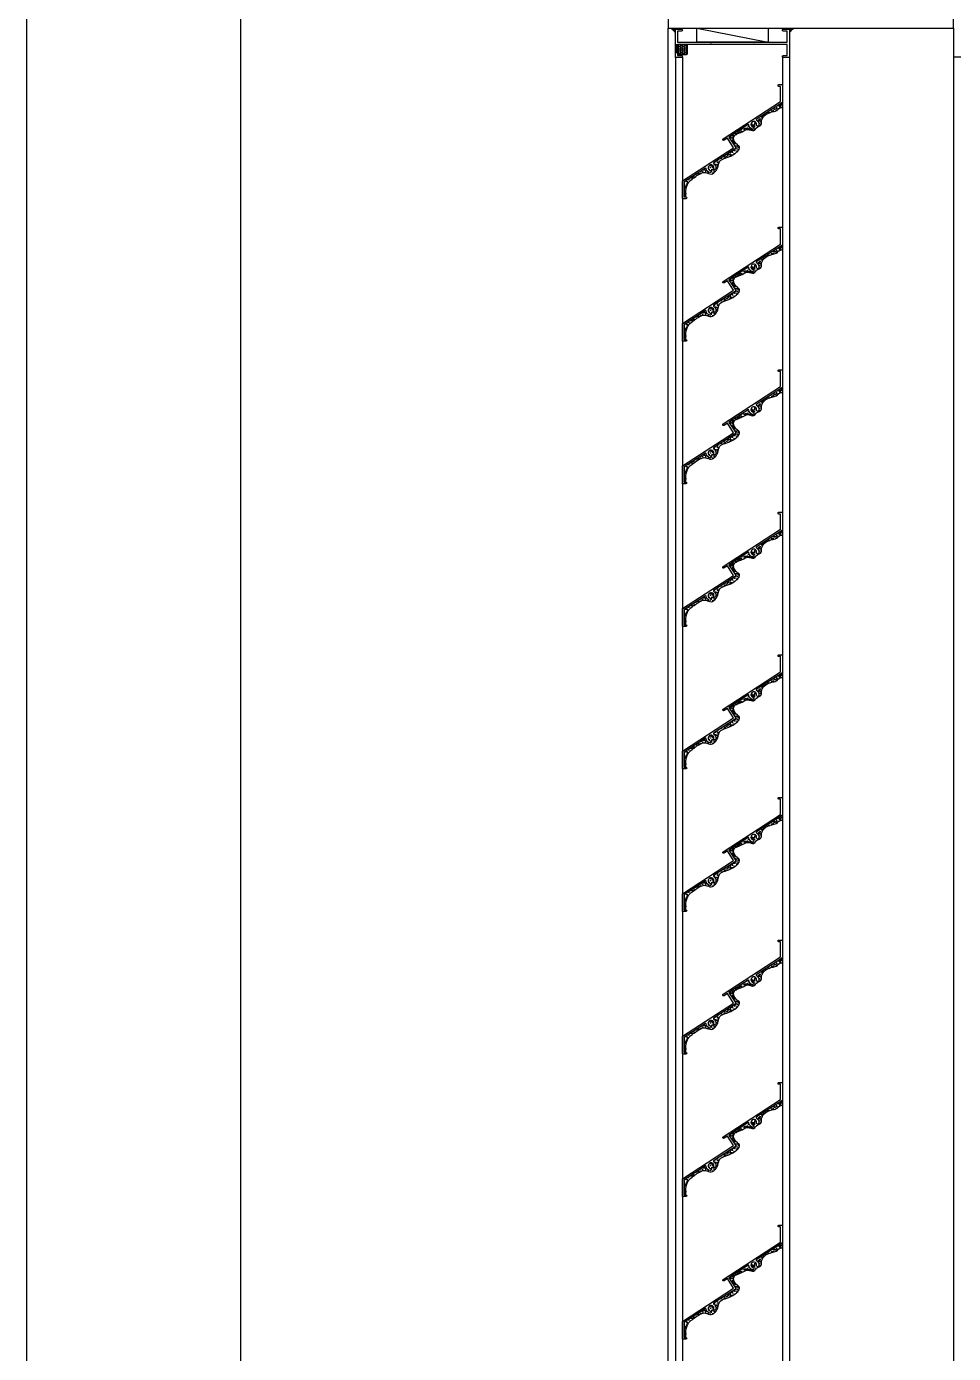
# Model space of a CAD drawing. Header units: millimetres. Extents: x 19868 to 801382, y -4805 to 85279.
# Drawn here: x 748038 to 748688, y 50469 to 51400 of the extents above; entities that cross this region are included whole.
import ezdxf

# ---------------------------------------------------------------- set-up
doc = ezdxf.new("R2010")
doc.units = ezdxf.units.MM
doc.header["$LTSCALE"] = 250
for name, color, linetype in [('A-ELE-8', 8, 'Continuous'), ('A-ETC-8', 8, 'Continuous'), ('INSUL', 8, 'Continuous'), ('ISL', 251, 'Continuous')]:
    doc.layers.add(name, color=color, linetype=linetype)

# ---------------------------------------------------------------- blocks, each defined once
blk = doc.blocks.new('그릴_3.8')
at = {"layer": 'INSUL'}
h = blk.add_hatch(dxfattribs=at)
h.set_pattern_fill('DOTS', color=256, scale=0.2, angle=90)
h.set_pattern_definition([(270, (81689.33182, 13312.34467), (0.3175, -0.15875), [0, -0.3175])])
h.paths.add_polyline_path([(-85, 3719.2), (-85, 3720), (-88, 3720, -0.068271), (-85, 3717)])
h = blk.add_hatch(dxfattribs=at)
h.set_pattern_fill('DOTS', color=256, scale=0.2, angle=90)
h.set_pattern_definition([(270, (81709.33182, 13312.34467), (0.3175, -0.15875), [0, -0.3175])])
h.paths.add_polyline_path([(-5, 3719.2), (-5, 3720), (-2, 3720, 0.068271), (-5, 3717)])
h = blk.add_hatch(dxfattribs=at)
h.set_pattern_fill('HONEY', color=256, scale=7, angle=180)
h.set_pattern_definition([(180, (29840.4707, 30754.9678), (-1.3125, -0.757772228), [0.875, -1.75]), (300, (29840.4707, 30754.9678), (1.3125, -0.757772228), [0.875, -1.75]), (240, (29840.4707, 30754.9678), (-9e-16, -1.515544457), [-1.75, 0.875])])
edge = h.paths.add_edge_path()
edge.add_line((-12.8, 3708.75), (-7.2, 3708.75))
edge.add_arc((-7.2, 3708.05), 0.7, 360, 450, ccw=False)
edge.add_line((-6.5, 3708.05), (-6.5, 3702.45))
edge.add_arc((-7.2, 3702.45), 0.7, 270, 360, ccw=False)
edge.add_line((-7.2, 3701.75), (-12.8, 3701.75))
edge.add_arc((-12.8, 3702.45), 0.7, 180, 270, ccw=False)
edge.add_line((-13.5, 3702.45), (-13.5, 3708.05))
edge.add_arc((-12.8, 3708.05), 0.7, 450, 540, ccw=False)
h = blk.add_hatch(dxfattribs=at)
h.set_pattern_fill('DASH', color=256, scale=3, angle=270)
h.set_pattern_definition([(270, (38932.747, 1795.1239), (0.375, -0.375), [0.375, -0.375])])
h.paths.add_polyline_path([(-5, 3708.75), (-6.5, 3708.75), (-6.5, 3702.75), (-5, 3702.75)])
h = blk.add_hatch(dxfattribs=at)
h.set_pattern_fill('AR-SAND', color=256, scale=0.05)
h.set_pattern_definition([(37.5, (-44927.3643, 117534.0197), (-0.080001565, 2.447066187), [0, -1.9304, 0, -2.159, 0, -2.06375]), (7.5, (-44927.3643, 117534.0197), (2.24761642, 3.5841255), [0, -1.0414, 0, -1.7399, 0, -0.66675]), (327.5, (-44928.9264, 117534.0197), (3.95496185, 0.007185923), [0, -0.635, 0, -2.286, 0, -2.9845]), (317.5, (-44928.9264, 117534.0197), (3.81778226, 1.11464662), [0, -0.3175, 0, -1.4986, 0, -1.7145])])
edge = h.paths.add_edge_path()
edge.add_arc((-61.92, 3655.9), 0.3, 300.42503, 417, ccw=False)
edge.add_arc((-60, 3652.63), 3.5, 480.42503, 551.17338)
edge.add_arc((-62.7, 3652.09), 0.75, 191.17338, 371.17338)
edge.add_arc((-60, 3652.63), 2, -77.17338, 191.17338, ccw=False)
edge.add_arc((-59.39, 3649.95), 0.75, 462.82662, 642.82662)
edge.add_arc((-60, 3652.63), 3.5, 282.82662, 353.57497)
edge.add_arc((-56.22, 3652.2), 0.3, 417, 533.57497, ccw=False)
edge.add_line((-56.06, 3652.45), (-42.49, 3643.64))
edge.add_line((-42.49, 3643.64), (-47.51, 3635.93))
edge.add_line((-47.51, 3635.93), (-31.76, 3625.7))
edge.add_arc((-31.92, 3625.45), 0.3, 300.42503, 417, ccw=False)
edge.add_arc((-30, 3622.17), 3.5, 480.42503, 551.17338)
edge.add_arc((-32.7, 3621.64), 0.75, 191.17338, 371.17338)
edge.add_arc((-30, 3622.17), 2, -77.17338, 191.17338, ccw=False)
edge.add_arc((-29.39, 3619.49), 0.75, 462.82662, 642.82662)
edge.add_arc((-30, 3622.17), 3.5, 282.82662, 353.57497)
edge.add_arc((-26.22, 3621.75), 0.3, 417, 533.57497, ccw=False)
edge.add_line((-26.06, 3622), (-11.2, 3612.35))
edge.add_line((-11.2, 3612.35), (-11.2, 3601.7))
edge.add_line((-11.2, 3601.7), (-12.4, 3601.7))
edge.add_spline(control_points=[(-12.4, 3601.7), (-12.28, 3604.67), (-12.02, 3611.09), (-19.01, 3615.83), (-25.03, 3620.2), (-30.14, 3616.81), (-33.32, 3619.7), (-35.07, 3622.59), (-35.42, 3628.6), (-43.43, 3628.5), (-52.13, 3636.34), (-46.87, 3638.92), (-43.81, 3645.38), (-51.52, 3646.59), (-55.61, 3650.04), (-59.97, 3647.2), (-61.86, 3651), (-65.72, 3651.6), (-65.16, 3655.57), (-67.33, 3659.47), (-71.68, 3661.33), (-76.18, 3661.95), (-78.01, 3664.66), (-79.73, 3664.56), (-80, 3664.54)], knot_values=[0, 0, 0, 0, 8.903403, 16.972588, 24.386558, 28.464058, 32.376054, 35.250962, 38.890173, 48.28531, 57.322987, 58.527761, 64.920636, 71.793865, 76.258779, 80.217284, 83.010925, 86.979037, 89.314988, 93.488168, 99.635723, 102.710115, 106.902697, 107.715399, 107.715399, 107.715399, 107.715399], degree=3, periodic=0)
edge.add_line((-80, 3664.54), (-80, 3668))
edge.add_line((-80, 3668), (-61.76, 3656.16))
h = blk.add_hatch(dxfattribs=at)
h.set_pattern_fill('AR-SAND', color=256, scale=0.05)
h.set_pattern_definition([(37.5, (-44927.3643, 117434.0197), (-0.080001565, 2.447066187), [0, -1.9304, 0, -2.159, 0, -2.06375]), (7.5, (-44927.3643, 117434.0197), (2.24761642, 3.5841255), [0, -1.0414, 0, -1.7399, 0, -0.66675]), (327.5, (-44928.9264, 117434.0197), (3.95496185, 0.007185923), [0, -0.635, 0, -2.286, 0, -2.9845]), (317.5, (-44928.9264, 117434.0197), (3.81778226, 1.11464662), [0, -0.3175, 0, -1.4986, 0, -1.7145])])
edge = h.paths.add_edge_path()
edge.add_arc((-61.92, 3555.9), 0.3, 300.42503, 417, ccw=False)
edge.add_arc((-60, 3552.63), 3.5, 480.42503, 551.17338)
edge.add_arc((-62.7, 3552.09), 0.75, 191.17338, 371.17338)
edge.add_arc((-60, 3552.63), 2, -77.17338, 191.17338, ccw=False)
edge.add_arc((-59.39, 3549.95), 0.75, 462.82662, 642.82662)
edge.add_arc((-60, 3552.63), 3.5, 282.82662, 353.57497)
edge.add_arc((-56.22, 3552.2), 0.3, 417, 533.57497, ccw=False)
edge.add_line((-56.06, 3552.45), (-42.49, 3543.64))
edge.add_line((-42.49, 3543.64), (-47.51, 3535.93))
edge.add_line((-47.51, 3535.93), (-31.76, 3525.7))
edge.add_arc((-31.92, 3525.45), 0.3, 300.42503, 417, ccw=False)
edge.add_arc((-30, 3522.17), 3.5, 480.42503, 551.17338)
edge.add_arc((-32.7, 3521.64), 0.75, 191.17338, 371.17338)
edge.add_arc((-30, 3522.17), 2, -77.17338, 191.17338, ccw=False)
edge.add_arc((-29.39, 3519.49), 0.75, 462.82662, 642.82662)
edge.add_arc((-30, 3522.17), 3.5, 282.82662, 353.57497)
edge.add_arc((-26.22, 3521.75), 0.3, 417, 533.57497, ccw=False)
edge.add_line((-26.06, 3522), (-11.2, 3512.35))
edge.add_line((-11.2, 3512.35), (-11.2, 3501.7))
edge.add_line((-11.2, 3501.7), (-12.4, 3501.7))
edge.add_spline(control_points=[(-12.4, 3501.7), (-12.28, 3504.67), (-12.02, 3511.09), (-19.01, 3515.83), (-25.03, 3520.2), (-30.14, 3516.81), (-33.32, 3519.7), (-35.07, 3522.59), (-35.42, 3528.6), (-43.43, 3528.5), (-52.13, 3536.34), (-46.87, 3538.92), (-43.81, 3545.38), (-51.52, 3546.59), (-55.61, 3550.04), (-59.97, 3547.2), (-61.86, 3551), (-65.72, 3551.6), (-65.16, 3555.57), (-67.33, 3559.47), (-71.68, 3561.33), (-76.18, 3561.95), (-78.01, 3564.66), (-79.73, 3564.56), (-80, 3564.54)], knot_values=[0, 0, 0, 0, 8.903403, 16.972588, 24.386558, 28.464058, 32.376054, 35.250962, 38.890173, 48.28531, 57.322987, 58.527761, 64.920636, 71.793865, 76.258779, 80.217284, 83.010925, 86.979037, 89.314988, 93.488168, 99.635723, 102.710115, 106.902697, 107.715399, 107.715399, 107.715399, 107.715399], degree=3, periodic=0)
edge.add_line((-80, 3564.54), (-80, 3568))
edge.add_line((-80, 3568), (-61.76, 3556.16))
h = blk.add_hatch(dxfattribs=at)
h.set_pattern_fill('AR-SAND', color=256, scale=0.05)
h.set_pattern_definition([(37.5, (-44927.3643, 117334.0197), (-0.080001565, 2.447066187), [0, -1.9304, 0, -2.159, 0, -2.06375]), (7.5, (-44927.3643, 117334.0197), (2.24761642, 3.5841255), [0, -1.0414, 0, -1.7399, 0, -0.66675]), (327.5, (-44928.9264, 117334.0197), (3.95496185, 0.007185923), [0, -0.635, 0, -2.286, 0, -2.9845]), (317.5, (-44928.9264, 117334.0197), (3.81778226, 1.11464662), [0, -0.3175, 0, -1.4986, 0, -1.7145])])
edge = h.paths.add_edge_path()
edge.add_arc((-61.92, 3455.9), 0.3, 300.42503, 417, ccw=False)
edge.add_arc((-60, 3452.63), 3.5, 480.42503, 551.17338)
edge.add_arc((-62.7, 3452.09), 0.75, 191.17338, 371.17338)
edge.add_arc((-60, 3452.63), 2, -77.17338, 191.17338, ccw=False)
edge.add_arc((-59.39, 3449.95), 0.75, 462.82662, 642.82662)
edge.add_arc((-60, 3452.63), 3.5, 282.82662, 353.57497)
edge.add_arc((-56.22, 3452.2), 0.3, 417, 533.57497, ccw=False)
edge.add_line((-56.06, 3452.45), (-42.49, 3443.64))
edge.add_line((-42.49, 3443.64), (-47.51, 3435.93))
edge.add_line((-47.51, 3435.93), (-31.76, 3425.7))
edge.add_arc((-31.92, 3425.45), 0.3, 300.42503, 417, ccw=False)
edge.add_arc((-30, 3422.17), 3.5, 480.42503, 551.17338)
edge.add_arc((-32.7, 3421.64), 0.75, 191.17338, 371.17338)
edge.add_arc((-30, 3422.17), 2, -77.17338, 191.17338, ccw=False)
edge.add_arc((-29.39, 3419.49), 0.75, 462.82662, 642.82662)
edge.add_arc((-30, 3422.17), 3.5, 282.82662, 353.57497)
edge.add_arc((-26.22, 3421.75), 0.3, 417, 533.57497, ccw=False)
edge.add_line((-26.06, 3422), (-11.2, 3412.35))
edge.add_line((-11.2, 3412.35), (-11.2, 3401.7))
edge.add_line((-11.2, 3401.7), (-12.4, 3401.7))
edge.add_spline(control_points=[(-12.4, 3401.7), (-12.28, 3404.67), (-12.02, 3411.09), (-19.01, 3415.83), (-25.03, 3420.2), (-30.14, 3416.81), (-33.32, 3419.7), (-35.07, 3422.59), (-35.42, 3428.6), (-43.43, 3428.5), (-52.13, 3436.34), (-46.87, 3438.92), (-43.81, 3445.38), (-51.52, 3446.59), (-55.61, 3450.04), (-59.97, 3447.2), (-61.86, 3451), (-65.72, 3451.6), (-65.16, 3455.57), (-67.33, 3459.47), (-71.68, 3461.33), (-76.18, 3461.95), (-78.01, 3464.66), (-79.73, 3464.56), (-80, 3464.54)], knot_values=[0, 0, 0, 0, 8.903403, 16.972588, 24.386558, 28.464058, 32.376054, 35.250962, 38.890173, 48.28531, 57.322987, 58.527761, 64.920636, 71.793865, 76.258779, 80.217284, 83.010925, 86.979037, 89.314988, 93.488168, 99.635723, 102.710115, 106.902697, 107.715399, 107.715399, 107.715399, 107.715399], degree=3, periodic=0)
edge.add_line((-80, 3464.54), (-80, 3468))
edge.add_line((-80, 3468), (-61.76, 3456.16))
h = blk.add_hatch(dxfattribs=at)
h.set_pattern_fill('AR-SAND', color=256, scale=0.05)
h.set_pattern_definition([(37.5, (-44927.3643, 117234.0197), (-0.080001565, 2.447066187), [0, -1.9304, 0, -2.159, 0, -2.06375]), (7.5, (-44927.3643, 117234.0197), (2.24761642, 3.5841255), [0, -1.0414, 0, -1.7399, 0, -0.66675]), (327.5, (-44928.9264, 117234.0197), (3.95496185, 0.007185923), [0, -0.635, 0, -2.286, 0, -2.9845]), (317.5, (-44928.9264, 117234.0197), (3.81778226, 1.11464662), [0, -0.3175, 0, -1.4986, 0, -1.7145])])
edge = h.paths.add_edge_path()
edge.add_arc((-61.92, 3355.9), 0.3, 300.42503, 417, ccw=False)
edge.add_arc((-60, 3352.63), 3.5, 480.42503, 551.17338)
edge.add_arc((-62.7, 3352.09), 0.75, 191.17338, 371.17338)
edge.add_arc((-60, 3352.63), 2, -77.17338, 191.17338, ccw=False)
edge.add_arc((-59.39, 3349.95), 0.75, 462.82662, 642.82662)
edge.add_arc((-60, 3352.63), 3.5, 282.82662, 353.57497)
edge.add_arc((-56.22, 3352.2), 0.3, 417, 533.57497, ccw=False)
edge.add_line((-56.06, 3352.45), (-42.49, 3343.64))
edge.add_line((-42.49, 3343.64), (-47.51, 3335.93))
edge.add_line((-47.51, 3335.93), (-31.76, 3325.7))
edge.add_arc((-31.92, 3325.45), 0.3, 300.42503, 417, ccw=False)
edge.add_arc((-30, 3322.17), 3.5, 480.42503, 551.17338)
edge.add_arc((-32.7, 3321.64), 0.75, 191.17338, 371.17338)
edge.add_arc((-30, 3322.17), 2, -77.17338, 191.17338, ccw=False)
edge.add_arc((-29.39, 3319.49), 0.75, 462.82662, 642.82662)
edge.add_arc((-30, 3322.17), 3.5, 282.82662, 353.57497)
edge.add_arc((-26.22, 3321.75), 0.3, 417, 533.57497, ccw=False)
edge.add_line((-26.06, 3322), (-11.2, 3312.35))
edge.add_line((-11.2, 3312.35), (-11.2, 3301.7))
edge.add_line((-11.2, 3301.7), (-12.4, 3301.7))
edge.add_spline(control_points=[(-12.4, 3301.7), (-12.28, 3304.67), (-12.02, 3311.09), (-19.01, 3315.83), (-25.03, 3320.2), (-30.14, 3316.81), (-33.32, 3319.7), (-35.07, 3322.59), (-35.42, 3328.6), (-43.43, 3328.5), (-52.13, 3336.34), (-46.87, 3338.92), (-43.81, 3345.38), (-51.52, 3346.59), (-55.61, 3350.04), (-59.97, 3347.2), (-61.86, 3351), (-65.72, 3351.6), (-65.16, 3355.57), (-67.33, 3359.47), (-71.68, 3361.33), (-76.18, 3361.95), (-78.01, 3364.66), (-79.73, 3364.56), (-80, 3364.54)], knot_values=[0, 0, 0, 0, 8.903403, 16.972588, 24.386558, 28.464058, 32.376054, 35.250962, 38.890173, 48.28531, 57.322987, 58.527761, 64.920636, 71.793865, 76.258779, 80.217284, 83.010925, 86.979037, 89.314988, 93.488168, 99.635723, 102.710115, 106.902697, 107.715399, 107.715399, 107.715399, 107.715399], degree=3, periodic=0)
edge.add_line((-80, 3364.54), (-80, 3368))
edge.add_line((-80, 3368), (-61.76, 3356.16))
h = blk.add_hatch(dxfattribs=at)
h.set_pattern_fill('AR-SAND', color=256, scale=0.05)
h.set_pattern_definition([(37.5, (-44927.3643, 117134.0197), (-0.080001565, 2.447066187), [0, -1.9304, 0, -2.159, 0, -2.06375]), (7.5, (-44927.3643, 117134.0197), (2.24761642, 3.5841255), [0, -1.0414, 0, -1.7399, 0, -0.66675]), (327.5, (-44928.9264, 117134.0197), (3.95496185, 0.007185923), [0, -0.635, 0, -2.286, 0, -2.9845]), (317.5, (-44928.9264, 117134.0197), (3.81778226, 1.11464662), [0, -0.3175, 0, -1.4986, 0, -1.7145])])
edge = h.paths.add_edge_path()
edge.add_arc((-61.92, 3255.9), 0.3, 300.42503, 417, ccw=False)
edge.add_arc((-60, 3252.63), 3.5, 480.42503, 551.17338)
edge.add_arc((-62.7, 3252.09), 0.75, 191.17338, 371.17338)
edge.add_arc((-60, 3252.63), 2, -77.17338, 191.17338, ccw=False)
edge.add_arc((-59.39, 3249.95), 0.75, 462.82662, 642.82662)
edge.add_arc((-60, 3252.63), 3.5, 282.82662, 353.57497)
edge.add_arc((-56.22, 3252.2), 0.3, 417, 533.57497, ccw=False)
edge.add_line((-56.06, 3252.45), (-42.49, 3243.64))
edge.add_line((-42.49, 3243.64), (-47.51, 3235.93))
edge.add_line((-47.51, 3235.93), (-31.76, 3225.7))
edge.add_arc((-31.92, 3225.45), 0.3, 300.42503, 417, ccw=False)
edge.add_arc((-30, 3222.17), 3.5, 480.42503, 551.17338)
edge.add_arc((-32.7, 3221.64), 0.75, 191.17338, 371.17338)
edge.add_arc((-30, 3222.17), 2, -77.17338, 191.17338, ccw=False)
edge.add_arc((-29.39, 3219.49), 0.75, 462.82662, 642.82662)
edge.add_arc((-30, 3222.17), 3.5, 282.82662, 353.57497)
edge.add_arc((-26.22, 3221.75), 0.3, 417, 533.57497, ccw=False)
edge.add_line((-26.06, 3222), (-11.2, 3212.35))
edge.add_line((-11.2, 3212.35), (-11.2, 3201.7))
edge.add_line((-11.2, 3201.7), (-12.4, 3201.7))
edge.add_spline(control_points=[(-12.4, 3201.7), (-12.28, 3204.67), (-12.02, 3211.09), (-19.01, 3215.83), (-25.03, 3220.2), (-30.14, 3216.81), (-33.32, 3219.7), (-35.07, 3222.59), (-35.42, 3228.6), (-43.43, 3228.5), (-52.13, 3236.34), (-46.87, 3238.92), (-43.81, 3245.38), (-51.52, 3246.59), (-55.61, 3250.04), (-59.97, 3247.2), (-61.86, 3251), (-65.72, 3251.6), (-65.16, 3255.57), (-67.33, 3259.47), (-71.68, 3261.33), (-76.18, 3261.95), (-78.01, 3264.66), (-79.73, 3264.56), (-80, 3264.54)], knot_values=[0, 0, 0, 0, 8.903403, 16.972588, 24.386558, 28.464058, 32.376054, 35.250962, 38.890173, 48.28531, 57.322987, 58.527761, 64.920636, 71.793865, 76.258779, 80.217284, 83.010925, 86.979037, 89.314988, 93.488168, 99.635723, 102.710115, 106.902697, 107.715399, 107.715399, 107.715399, 107.715399], degree=3, periodic=0)
edge.add_line((-80, 3264.54), (-80, 3268))
edge.add_line((-80, 3268), (-61.76, 3256.16))
h = blk.add_hatch(dxfattribs=at)
h.set_pattern_fill('AR-SAND', color=256, scale=0.05)
h.set_pattern_definition([(37.5, (-44927.3643, 117034.0197), (-0.080001565, 2.447066187), [0, -1.9304, 0, -2.159, 0, -2.06375]), (7.5, (-44927.3643, 117034.0197), (2.24761642, 3.5841255), [0, -1.0414, 0, -1.7399, 0, -0.66675]), (327.5, (-44928.9264, 117034.0197), (3.95496185, 0.007185923), [0, -0.635, 0, -2.286, 0, -2.9845]), (317.5, (-44928.9264, 117034.0197), (3.81778226, 1.11464662), [0, -0.3175, 0, -1.4986, 0, -1.7145])])
edge = h.paths.add_edge_path()
edge.add_arc((-61.92, 3155.9), 0.3, 300.42503, 417, ccw=False)
edge.add_arc((-60, 3152.63), 3.5, 480.42503, 551.17338)
edge.add_arc((-62.7, 3152.09), 0.75, 191.17338, 371.17338)
edge.add_arc((-60, 3152.63), 2, -77.17338, 191.17338, ccw=False)
edge.add_arc((-59.39, 3149.95), 0.75, 462.82662, 642.82662)
edge.add_arc((-60, 3152.63), 3.5, 282.82662, 353.57497)
edge.add_arc((-56.22, 3152.2), 0.3, 417, 533.57497, ccw=False)
edge.add_line((-56.06, 3152.45), (-42.49, 3143.64))
edge.add_line((-42.49, 3143.64), (-47.51, 3135.93))
edge.add_line((-47.51, 3135.93), (-31.76, 3125.7))
edge.add_arc((-31.92, 3125.45), 0.3, 300.42503, 417, ccw=False)
edge.add_arc((-30, 3122.17), 3.5, 480.42503, 551.17338)
edge.add_arc((-32.7, 3121.64), 0.75, 191.17338, 371.17338)
edge.add_arc((-30, 3122.17), 2, -77.17338, 191.17338, ccw=False)
edge.add_arc((-29.39, 3119.49), 0.75, 462.82662, 642.82662)
edge.add_arc((-30, 3122.17), 3.5, 282.82662, 353.57497)
edge.add_arc((-26.22, 3121.75), 0.3, 417, 533.57497, ccw=False)
edge.add_line((-26.06, 3122), (-11.2, 3112.35))
edge.add_line((-11.2, 3112.35), (-11.2, 3101.7))
edge.add_line((-11.2, 3101.7), (-12.4, 3101.7))
edge.add_spline(control_points=[(-12.4, 3101.7), (-12.28, 3104.67), (-12.02, 3111.09), (-19.01, 3115.83), (-25.03, 3120.2), (-30.14, 3116.81), (-33.32, 3119.7), (-35.07, 3122.59), (-35.42, 3128.6), (-43.43, 3128.5), (-52.13, 3136.34), (-46.87, 3138.92), (-43.81, 3145.38), (-51.52, 3146.59), (-55.61, 3150.04), (-59.97, 3147.2), (-61.86, 3151), (-65.72, 3151.6), (-65.16, 3155.57), (-67.33, 3159.47), (-71.68, 3161.33), (-76.18, 3161.95), (-78.01, 3164.66), (-79.73, 3164.56), (-80, 3164.54)], knot_values=[0, 0, 0, 0, 8.903403, 16.972588, 24.386558, 28.464058, 32.376054, 35.250962, 38.890173, 48.28531, 57.322987, 58.527761, 64.920636, 71.793865, 76.258779, 80.217284, 83.010925, 86.979037, 89.314988, 93.488168, 99.635723, 102.710115, 106.902697, 107.715399, 107.715399, 107.715399, 107.715399], degree=3, periodic=0)
edge.add_line((-80, 3164.54), (-80, 3168))
edge.add_line((-80, 3168), (-61.76, 3156.16))
h = blk.add_hatch(dxfattribs=at)
h.set_pattern_fill('AR-SAND', color=256, scale=0.05)
h.set_pattern_definition([(37.5, (-44927.3643, 116934.0197), (-0.080001565, 2.447066187), [0, -1.9304, 0, -2.159, 0, -2.06375]), (7.5, (-44927.3643, 116934.0197), (2.24761642, 3.5841255), [0, -1.0414, 0, -1.7399, 0, -0.66675]), (327.5, (-44928.9264, 116934.0197), (3.95496185, 0.007185923), [0, -0.635, 0, -2.286, 0, -2.9845]), (317.5, (-44928.9264, 116934.0197), (3.81778226, 1.11464662), [0, -0.3175, 0, -1.4986, 0, -1.7145])])
edge = h.paths.add_edge_path()
edge.add_arc((-61.92, 3055.9), 0.3, 300.42503, 417, ccw=False)
edge.add_arc((-60, 3052.63), 3.5, 480.42503, 551.17338)
edge.add_arc((-62.7, 3052.09), 0.75, 191.17338, 371.17338)
edge.add_arc((-60, 3052.63), 2, -77.17338, 191.17338, ccw=False)
edge.add_arc((-59.39, 3049.95), 0.75, 462.82662, 642.82662)
edge.add_arc((-60, 3052.63), 3.5, 282.82662, 353.57497)
edge.add_arc((-56.22, 3052.2), 0.3, 417, 533.57497, ccw=False)
edge.add_line((-56.06, 3052.45), (-42.49, 3043.64))
edge.add_line((-42.49, 3043.64), (-47.51, 3035.93))
edge.add_line((-47.51, 3035.93), (-31.76, 3025.7))
edge.add_arc((-31.92, 3025.45), 0.3, 300.42503, 417, ccw=False)
edge.add_arc((-30, 3022.17), 3.5, 480.42503, 551.17338)
edge.add_arc((-32.7, 3021.64), 0.75, 191.17338, 371.17338)
edge.add_arc((-30, 3022.17), 2, -77.17338, 191.17338, ccw=False)
edge.add_arc((-29.39, 3019.49), 0.75, 462.82662, 642.82662)
edge.add_arc((-30, 3022.17), 3.5, 282.82662, 353.57497)
edge.add_arc((-26.22, 3021.75), 0.3, 417, 533.57497, ccw=False)
edge.add_line((-26.06, 3022), (-11.2, 3012.35))
edge.add_line((-11.2, 3012.35), (-11.2, 3001.7))
edge.add_line((-11.2, 3001.7), (-12.4, 3001.7))
edge.add_spline(control_points=[(-12.4, 3001.7), (-12.28, 3004.67), (-12.02, 3011.09), (-19.01, 3015.83), (-25.03, 3020.2), (-30.14, 3016.81), (-33.32, 3019.7), (-35.07, 3022.59), (-35.42, 3028.6), (-43.43, 3028.5), (-52.13, 3036.34), (-46.87, 3038.92), (-43.81, 3045.38), (-51.52, 3046.59), (-55.61, 3050.04), (-59.97, 3047.2), (-61.86, 3051), (-65.72, 3051.6), (-65.16, 3055.57), (-67.33, 3059.47), (-71.68, 3061.33), (-76.18, 3061.95), (-78.01, 3064.66), (-79.73, 3064.56), (-80, 3064.54)], knot_values=[0, 0, 0, 0, 8.903403, 16.972588, 24.386558, 28.464058, 32.376054, 35.250962, 38.890173, 48.28531, 57.322987, 58.527761, 64.920636, 71.793865, 76.258779, 80.217284, 83.010925, 86.979037, 89.314988, 93.488168, 99.635723, 102.710115, 106.902697, 107.715399, 107.715399, 107.715399, 107.715399], degree=3, periodic=0)
edge.add_line((-80, 3064.54), (-80, 3068))
edge.add_line((-80, 3068), (-61.76, 3056.16))
h = blk.add_hatch(dxfattribs=at)
h.set_pattern_fill('AR-SAND', color=256, scale=0.05)
h.set_pattern_definition([(37.5, (-44927.3643, 116834.0197), (-0.080001565, 2.447066187), [0, -1.9304, 0, -2.159, 0, -2.06375]), (7.5, (-44927.3643, 116834.0197), (2.24761642, 3.5841255), [0, -1.0414, 0, -1.7399, 0, -0.66675]), (327.5, (-44928.9264, 116834.0197), (3.95496185, 0.007185923), [0, -0.635, 0, -2.286, 0, -2.9845]), (317.5, (-44928.9264, 116834.0197), (3.81778226, 1.11464662), [0, -0.3175, 0, -1.4986, 0, -1.7145])])
edge = h.paths.add_edge_path()
edge.add_arc((-61.92, 2955.9), 0.3, 300.42503, 417, ccw=False)
edge.add_arc((-60, 2952.63), 3.5, 480.42503, 551.17338)
edge.add_arc((-62.7, 2952.09), 0.75, 191.17338, 371.17338)
edge.add_arc((-60, 2952.63), 2, -77.17338, 191.17338, ccw=False)
edge.add_arc((-59.39, 2949.95), 0.75, 462.82662, 642.82662)
edge.add_arc((-60, 2952.63), 3.5, 282.82662, 353.57497)
edge.add_arc((-56.22, 2952.2), 0.3, 417, 533.57497, ccw=False)
edge.add_line((-56.06, 2952.45), (-42.49, 2943.64))
edge.add_line((-42.49, 2943.64), (-47.51, 2935.93))
edge.add_line((-47.51, 2935.93), (-31.76, 2925.7))
edge.add_arc((-31.92, 2925.45), 0.3, 300.42503, 417, ccw=False)
edge.add_arc((-30, 2922.17), 3.5, 480.42503, 551.17338)
edge.add_arc((-32.7, 2921.64), 0.75, 191.17338, 371.17338)
edge.add_arc((-30, 2922.17), 2, -77.17338, 191.17338, ccw=False)
edge.add_arc((-29.39, 2919.49), 0.75, 462.82662, 642.82662)
edge.add_arc((-30, 2922.17), 3.5, 282.82662, 353.57497)
edge.add_arc((-26.22, 2921.75), 0.3, 417, 533.57497, ccw=False)
edge.add_line((-26.06, 2922), (-11.2, 2912.35))
edge.add_line((-11.2, 2912.35), (-11.2, 2901.7))
edge.add_line((-11.2, 2901.7), (-12.4, 2901.7))
edge.add_spline(control_points=[(-12.4, 2901.7), (-12.28, 2904.67), (-12.02, 2911.09), (-19.01, 2915.83), (-25.03, 2920.2), (-30.14, 2916.81), (-33.32, 2919.7), (-35.07, 2922.59), (-35.42, 2928.6), (-43.43, 2928.5), (-52.13, 2936.34), (-46.87, 2938.92), (-43.81, 2945.38), (-51.52, 2946.59), (-55.61, 2950.04), (-59.97, 2947.2), (-61.86, 2951), (-65.72, 2951.6), (-65.16, 2955.57), (-67.33, 2959.47), (-71.68, 2961.33), (-76.18, 2961.95), (-78.01, 2964.66), (-79.73, 2964.56), (-80, 2964.54)], knot_values=[0, 0, 0, 0, 8.903403, 16.972588, 24.386558, 28.464058, 32.376054, 35.250962, 38.890173, 48.28531, 57.322987, 58.527761, 64.920636, 71.793865, 76.258779, 80.217284, 83.010925, 86.979037, 89.314988, 93.488168, 99.635723, 102.710115, 106.902697, 107.715399, 107.715399, 107.715399, 107.715399], degree=3, periodic=0)
edge.add_line((-80, 2964.54), (-80, 2968))
edge.add_line((-80, 2968), (-61.76, 2956.16))
h = blk.add_hatch(dxfattribs=at)
h.set_pattern_fill('AR-SAND', color=256, scale=0.05)
h.set_pattern_definition([(37.5, (-44927.3643, 116734.0197), (-0.080001565, 2.447066187), [0, -1.9304, 0, -2.159, 0, -2.06375]), (7.5, (-44927.3643, 116734.0197), (2.24761642, 3.5841255), [0, -1.0414, 0, -1.7399, 0, -0.66675]), (327.5, (-44928.9264, 116734.0197), (3.95496185, 0.007185923), [0, -0.635, 0, -2.286, 0, -2.9845]), (317.5, (-44928.9264, 116734.0197), (3.81778226, 1.11464662), [0, -0.3175, 0, -1.4986, 0, -1.7145])])
edge = h.paths.add_edge_path()
edge.add_arc((-61.92, 2855.9), 0.3, 300.42503, 417, ccw=False)
edge.add_arc((-60, 2852.63), 3.5, 480.42503, 551.17338)
edge.add_arc((-62.7, 2852.09), 0.75, 191.17338, 371.17338)
edge.add_arc((-60, 2852.63), 2, -77.17338, 191.17338, ccw=False)
edge.add_arc((-59.39, 2849.95), 0.75, 462.82662, 642.82662)
edge.add_arc((-60, 2852.63), 3.5, 282.82662, 353.57497)
edge.add_arc((-56.22, 2852.2), 0.3, 417, 533.57497, ccw=False)
edge.add_line((-56.06, 2852.45), (-42.49, 2843.64))
edge.add_line((-42.49, 2843.64), (-47.51, 2835.93))
edge.add_line((-47.51, 2835.93), (-31.76, 2825.7))
edge.add_arc((-31.92, 2825.45), 0.3, 300.42503, 417, ccw=False)
edge.add_arc((-30, 2822.17), 3.5, 480.42503, 551.17338)
edge.add_arc((-32.7, 2821.64), 0.75, 191.17338, 371.17338)
edge.add_arc((-30, 2822.17), 2, -77.17338, 191.17338, ccw=False)
edge.add_arc((-29.39, 2819.49), 0.75, 462.82662, 642.82662)
edge.add_arc((-30, 2822.17), 3.5, 282.82662, 353.57497)
edge.add_arc((-26.22, 2821.75), 0.3, 417, 533.57497, ccw=False)
edge.add_line((-26.06, 2822), (-11.2, 2812.35))
edge.add_line((-11.2, 2812.35), (-11.2, 2801.7))
edge.add_line((-11.2, 2801.7), (-12.4, 2801.7))
edge.add_spline(control_points=[(-12.4, 2801.7), (-12.28, 2804.67), (-12.02, 2811.09), (-19.01, 2815.83), (-25.03, 2820.2), (-30.14, 2816.81), (-33.32, 2819.7), (-35.07, 2822.59), (-35.42, 2828.6), (-43.43, 2828.5), (-52.13, 2836.34), (-46.87, 2838.92), (-43.81, 2845.38), (-51.52, 2846.59), (-55.61, 2850.04), (-59.97, 2847.2), (-61.86, 2851), (-65.72, 2851.6), (-65.16, 2855.57), (-67.33, 2859.47), (-71.68, 2861.33), (-76.18, 2861.95), (-78.01, 2864.66), (-79.73, 2864.56), (-80, 2864.54)], knot_values=[0, 0, 0, 0, 8.903403, 16.972588, 24.386558, 28.464058, 32.376054, 35.250962, 38.890173, 48.28531, 57.322987, 58.527761, 64.920636, 71.793865, 76.258779, 80.217284, 83.010925, 86.979037, 89.314988, 93.488168, 99.635723, 102.710115, 106.902697, 107.715399, 107.715399, 107.715399, 107.715399], degree=3, periodic=0)
edge.add_line((-80, 2864.54), (-80, 2868))
edge.add_line((-80, 2868), (-61.76, 2856.16))
for p, q in [((-200, 3720), (-200, 273.55)), ((-20, 3720), (-70, 3710.25)), ((0, 80), (0, 3720)), ((-85, 3699.8), (-85, 80)), ((-80, 3700.25), (-80, 80)), ((-10, 3699.74), (-10, 99.75)), ((-5, 3699.8), (-5, 80))]:
    blk.add_line(p, q, dxfattribs=at)
for points in [[(0, 3780), (0, 3720), (-200, 3720), (-200, 3780)], [(-20, 3720), (-70, 3720), (-70, 3710.25), (-20, 3710.25)], [(-5, 3708.75), (-6.5, 3708.75), (-6.5, 3702.75), (-5, 3702.75)]]:
    blk.add_lwpolyline(points, close=True, dxfattribs=at)
for points in [[(-59.5, 3710.25), (-60, 3709.75), (-60.5, 3710.25), (-83.5, 3710.25), (-83.5, 3718), (-80.75, 3718, 1), (-80.75, 3719.5), (-84.7, 3719.5, 0.414214), (-85, 3719.2), (-85, 3699.8, 0.414214), (-84.7, 3699.5), (-80.75, 3699.5, 1), (-80.75, 3701), (-83.5, 3701), (-83.5, 3708.75), (-6.5, 3708.75), (-6.5, 3701), (-9.25, 3701, 1), (-9.25, 3699.5), (-5.3, 3699.5, 0.414214), (-5, 3699.8), (-5, 3719.2, 0.414214), (-5.3, 3719.5), (-9.25, 3719.5, 1), (-9.25, 3718), (-6.5, 3718), (-6.5, 3710.25), (-29.5, 3710.25), (-30, 3709.75), (-30.5, 3710.25)], [(-12.8, 3708.75), (-7.2, 3708.75, -0.414214), (-6.5, 3708.05), (-6.5, 3702.45, -0.414214), (-7.2, 3701.75), (-12.8, 3701.75, -0.414214), (-13.5, 3702.45), (-13.5, 3708.05, -0.414214)]]:
    blk.add_lwpolyline(points, format="xyb", close=True, dxfattribs=at)
at = {"layer": 'INSUL', "elevation": 0}
for points in [[(-77.6, 3679.3, 1), (-77.6, 3680.5), (-79.7, 3680.5, 0.414214), (-80, 3680.2), (-80, 3668), (-61.76, 3656.16, -0.557593), (-61.77, 3655.65, 0.318892), (-63.43, 3651.95, 1), (-61.96, 3652.24, -2.365798), (-59.56, 3650.68, 1), (-59.22, 3649.21, 0.318892), (-56.52, 3652.24, -0.557593), (-56.06, 3652.45), (-42.49, 3643.64), (-47.51, 3635.93), (-31.76, 3625.7, -0.557593), (-31.77, 3625.19, 0.318892), (-33.43, 3621.49, 1), (-31.96, 3621.79, -2.365798), (-29.56, 3620.22, 1), (-29.22, 3618.76, 0.318892), (-26.52, 3621.78, -0.557593), (-26.06, 3622), (-11.2, 3612.35), (-11.2, 3601.7), (-12.4, 3601.7, 1), (-12.4, 3600.5), (-10.3, 3600.5, 0.414214), (-10, 3600.8), (-10, 3613), (-45.85, 3636.28), (-41.49, 3642.99), (-39.14, 3641.47, 1), (-38.49, 3642.47), (-78.8, 3668.65), (-78.8, 3679.3)], [(-77.6, 3579.3, 1), (-77.6, 3580.5), (-79.7, 3580.5, 0.414214), (-80, 3580.2), (-80, 3568), (-61.76, 3556.16, -0.557593), (-61.77, 3555.65, 0.318892), (-63.43, 3551.95, 1), (-61.96, 3552.24, -2.365798), (-59.56, 3550.68, 1), (-59.22, 3549.21, 0.318892), (-56.52, 3552.24, -0.557593), (-56.06, 3552.45), (-42.49, 3543.64), (-47.51, 3535.93), (-31.76, 3525.7, -0.557593), (-31.77, 3525.19, 0.318892), (-33.43, 3521.49, 1), (-31.96, 3521.79, -2.365798), (-29.56, 3520.22, 1), (-29.22, 3518.76, 0.318892), (-26.52, 3521.78, -0.557593), (-26.06, 3522), (-11.2, 3512.35), (-11.2, 3501.7), (-12.4, 3501.7, 1), (-12.4, 3500.5), (-10.3, 3500.5, 0.414214), (-10, 3500.8), (-10, 3513), (-45.85, 3536.28), (-41.49, 3542.99), (-39.14, 3541.47, 1), (-38.49, 3542.47), (-78.8, 3568.65), (-78.8, 3579.3)], [(-77.6, 3479.3, 1), (-77.6, 3480.5), (-79.7, 3480.5, 0.414214), (-80, 3480.2), (-80, 3468), (-61.76, 3456.16, -0.557593), (-61.77, 3455.65, 0.318892), (-63.43, 3451.95, 1), (-61.96, 3452.24, -2.365798), (-59.56, 3450.68, 1), (-59.22, 3449.21, 0.318892), (-56.52, 3452.24, -0.557593), (-56.06, 3452.45), (-42.49, 3443.64), (-47.51, 3435.93), (-31.76, 3425.7, -0.557593), (-31.77, 3425.19, 0.318892), (-33.43, 3421.49, 1), (-31.96, 3421.79, -2.365798), (-29.56, 3420.22, 1), (-29.22, 3418.76, 0.318892), (-26.52, 3421.78, -0.557593), (-26.06, 3422), (-11.2, 3412.35), (-11.2, 3401.7), (-12.4, 3401.7, 1), (-12.4, 3400.5), (-10.3, 3400.5, 0.414214), (-10, 3400.8), (-10, 3413), (-45.85, 3436.28), (-41.49, 3442.99), (-39.14, 3441.47, 1), (-38.49, 3442.47), (-78.8, 3468.65), (-78.8, 3479.3)], [(-77.6, 3379.3, 1), (-77.6, 3380.5), (-79.7, 3380.5, 0.414214), (-80, 3380.2), (-80, 3368), (-61.76, 3356.16, -0.557593), (-61.77, 3355.65, 0.318892), (-63.43, 3351.95, 1), (-61.96, 3352.24, -2.365798), (-59.56, 3350.68, 1), (-59.22, 3349.21, 0.318892), (-56.52, 3352.24, -0.557593), (-56.06, 3352.45), (-42.49, 3343.64), (-47.51, 3335.93), (-31.76, 3325.7, -0.557593), (-31.77, 3325.19, 0.318892), (-33.43, 3321.49, 1), (-31.96, 3321.79, -2.365798), (-29.56, 3320.22, 1), (-29.22, 3318.76, 0.318892), (-26.52, 3321.78, -0.557593), (-26.06, 3322), (-11.2, 3312.35), (-11.2, 3301.7), (-12.4, 3301.7, 1), (-12.4, 3300.5), (-10.3, 3300.5, 0.414214), (-10, 3300.8), (-10, 3313), (-45.85, 3336.28), (-41.49, 3342.99), (-39.14, 3341.47, 1), (-38.49, 3342.47), (-78.8, 3368.65), (-78.8, 3379.3)], [(-77.6, 3279.3, 1), (-77.6, 3280.5), (-79.7, 3280.5, 0.414214), (-80, 3280.2), (-80, 3268), (-61.76, 3256.16, -0.557593), (-61.77, 3255.65, 0.318892), (-63.43, 3251.95, 1), (-61.96, 3252.24, -2.365798), (-59.56, 3250.68, 1), (-59.22, 3249.21, 0.318892), (-56.52, 3252.24, -0.557593), (-56.06, 3252.45), (-42.49, 3243.64), (-47.51, 3235.93), (-31.76, 3225.7, -0.557593), (-31.77, 3225.19, 0.318892), (-33.43, 3221.49, 1), (-31.96, 3221.79, -2.365798), (-29.56, 3220.22, 1), (-29.22, 3218.76, 0.318892), (-26.52, 3221.78, -0.557593), (-26.06, 3222), (-11.2, 3212.35), (-11.2, 3201.7), (-12.4, 3201.7, 1), (-12.4, 3200.5), (-10.3, 3200.5, 0.414214), (-10, 3200.8), (-10, 3213), (-45.85, 3236.28), (-41.49, 3242.99), (-39.14, 3241.47, 1), (-38.49, 3242.47), (-78.8, 3268.65), (-78.8, 3279.3)], [(-77.6, 3179.3, 1), (-77.6, 3180.5), (-79.7, 3180.5, 0.414214), (-80, 3180.2), (-80, 3168), (-61.76, 3156.16, -0.557593), (-61.77, 3155.65, 0.318892), (-63.43, 3151.95, 1), (-61.96, 3152.24, -2.365798), (-59.56, 3150.68, 1), (-59.22, 3149.21, 0.318892), (-56.52, 3152.24, -0.557593), (-56.06, 3152.45), (-42.49, 3143.64), (-47.51, 3135.93), (-31.76, 3125.7, -0.557593), (-31.77, 3125.19, 0.318892), (-33.43, 3121.49, 1), (-31.96, 3121.79, -2.365798), (-29.56, 3120.22, 1), (-29.22, 3118.76, 0.318892), (-26.52, 3121.78, -0.557593), (-26.06, 3122), (-11.2, 3112.35), (-11.2, 3101.7), (-12.4, 3101.7, 1), (-12.4, 3100.5), (-10.3, 3100.5, 0.414214), (-10, 3100.8), (-10, 3113), (-45.85, 3136.28), (-41.49, 3142.99), (-39.14, 3141.47, 1), (-38.49, 3142.47), (-78.8, 3168.65), (-78.8, 3179.3)], [(-77.6, 3079.3, 1), (-77.6, 3080.5), (-79.7, 3080.5, 0.414214), (-80, 3080.2), (-80, 3068), (-61.76, 3056.16, -0.557593), (-61.77, 3055.65, 0.318892), (-63.43, 3051.95, 1), (-61.96, 3052.24, -2.365798), (-59.56, 3050.68, 1), (-59.22, 3049.21, 0.318892), (-56.52, 3052.24, -0.557593), (-56.06, 3052.45), (-42.49, 3043.64), (-47.51, 3035.93), (-31.76, 3025.7, -0.557593), (-31.77, 3025.19, 0.318892), (-33.43, 3021.49, 1), (-31.96, 3021.79, -2.365798), (-29.56, 3020.22, 1), (-29.22, 3018.76, 0.318892), (-26.52, 3021.78, -0.557593), (-26.06, 3022), (-11.2, 3012.35), (-11.2, 3001.7), (-12.4, 3001.7, 1), (-12.4, 3000.5), (-10.3, 3000.5, 0.414214), (-10, 3000.8), (-10, 3013), (-45.85, 3036.28), (-41.49, 3042.99), (-39.14, 3041.47, 1), (-38.49, 3042.47), (-78.8, 3068.65), (-78.8, 3079.3)], [(-77.6, 2979.3, 1), (-77.6, 2980.5), (-79.7, 2980.5, 0.414214), (-80, 2980.2), (-80, 2968), (-61.76, 2956.16, -0.557593), (-61.77, 2955.65, 0.318892), (-63.43, 2951.95, 1), (-61.96, 2952.24, -2.365798), (-59.56, 2950.68, 1), (-59.22, 2949.21, 0.318892), (-56.52, 2952.24, -0.557593), (-56.06, 2952.45), (-42.49, 2943.64), (-47.51, 2935.93), (-31.76, 2925.7, -0.557593), (-31.77, 2925.19, 0.318892), (-33.43, 2921.49, 1), (-31.96, 2921.79, -2.365798), (-29.56, 2920.22, 1), (-29.22, 2918.76, 0.318892), (-26.52, 2921.78, -0.557593), (-26.06, 2922), (-11.2, 2912.35), (-11.2, 2901.7), (-12.4, 2901.7, 1), (-12.4, 2900.5), (-10.3, 2900.5, 0.414214), (-10, 2900.8), (-10, 2913), (-45.85, 2936.28), (-41.49, 2942.99), (-39.14, 2941.47, 1), (-38.49, 2942.47), (-78.8, 2968.65), (-78.8, 2979.3)], [(-77.6, 2879.3, 1), (-77.6, 2880.5), (-79.7, 2880.5, 0.414214), (-80, 2880.2), (-80, 2868), (-61.76, 2856.16, -0.557593), (-61.77, 2855.65, 0.318892), (-63.43, 2851.95, 1), (-61.96, 2852.24, -2.365798), (-59.56, 2850.68, 1), (-59.22, 2849.21, 0.318892), (-56.52, 2852.24, -0.557593), (-56.06, 2852.45), (-42.49, 2843.64), (-47.51, 2835.93), (-31.76, 2825.7, -0.557593), (-31.77, 2825.19, 0.318892), (-33.43, 2821.49, 1), (-31.96, 2821.79, -2.365798), (-29.56, 2820.22, 1), (-29.22, 2818.76, 0.318892), (-26.52, 2821.78, -0.557593), (-26.06, 2822), (-11.2, 2812.35), (-11.2, 2801.7), (-12.4, 2801.7, 1), (-12.4, 2800.5), (-10.3, 2800.5, 0.414214), (-10, 2800.8), (-10, 2813), (-45.85, 2836.28), (-41.49, 2842.99), (-39.14, 2841.47, 1), (-38.49, 2842.47), (-78.8, 2868.65), (-78.8, 2879.3)]]:
    blk.add_lwpolyline(points, format="xyb", close=True, dxfattribs=at)
at = {"layer": 'INSUL'}
for centre, start, end in [((-97.43, 3707.57), 37.18888, 52.81112), ((7.43, 3707.57), 127.18888, 142.81112)]:
    blk.add_arc(centre, 15.61, start, end, dxfattribs=at)
at = {"layer": 'INSUL', "start_tangent": (0.040343, 0.999186), "end_tangent": (-0.998408, -0.056397)}
for points in [[(-12.4, 3601.7), (-13.42, 3610.54), (-19.29, 3616.08), (-26.17, 3618.83), (-30.12, 3617.79), (-33.34, 3620), (-34.76, 3622.5), (-35.64, 3626.03), (-43.94, 3630.43), (-49.55, 3637.52), (-48.53, 3638.17), (-45.9, 3644), (-51.87, 3647.41), (-56.03, 3649.02), (-59.93, 3648.31), (-61.94, 3650.25), (-65.22, 3652.49), (-65.45, 3654.81), (-67.25, 3658.58), (-72.72, 3661.38), (-75.66, 3662.27), (-79.19, 3664.54), (-80, 3664.54)], [(-12.4, 3501.7), (-13.42, 3510.54), (-19.29, 3516.08), (-26.17, 3518.83), (-30.12, 3517.79), (-33.34, 3520), (-34.76, 3522.5), (-35.64, 3526.03), (-43.94, 3530.43), (-49.55, 3537.52), (-48.53, 3538.17), (-45.9, 3544), (-51.87, 3547.41), (-56.03, 3549.02), (-59.93, 3548.31), (-61.94, 3550.25), (-65.22, 3552.49), (-65.45, 3554.81), (-67.25, 3558.58), (-72.72, 3561.38), (-75.66, 3562.27), (-79.19, 3564.54), (-80, 3564.54)], [(-12.4, 3401.7), (-13.42, 3410.54), (-19.29, 3416.08), (-26.17, 3418.83), (-30.12, 3417.79), (-33.34, 3420), (-34.76, 3422.5), (-35.64, 3426.03), (-43.94, 3430.43), (-49.55, 3437.52), (-48.53, 3438.17), (-45.9, 3444), (-51.87, 3447.41), (-56.03, 3449.02), (-59.93, 3448.31), (-61.94, 3450.25), (-65.22, 3452.49), (-65.45, 3454.81), (-67.25, 3458.58), (-72.72, 3461.38), (-75.66, 3462.27), (-79.19, 3464.54), (-80, 3464.54)], [(-12.4, 3301.7), (-13.42, 3310.54), (-19.29, 3316.08), (-26.17, 3318.83), (-30.12, 3317.79), (-33.34, 3320), (-34.76, 3322.5), (-35.64, 3326.03), (-43.94, 3330.43), (-49.55, 3337.52), (-48.53, 3338.17), (-45.9, 3344), (-51.87, 3347.41), (-56.03, 3349.02), (-59.93, 3348.31), (-61.94, 3350.25), (-65.22, 3352.49), (-65.45, 3354.81), (-67.25, 3358.58), (-72.72, 3361.38), (-75.66, 3362.27), (-79.19, 3364.54), (-80, 3364.54)], [(-12.4, 3201.7), (-13.42, 3210.54), (-19.29, 3216.08), (-26.17, 3218.83), (-30.12, 3217.79), (-33.34, 3220), (-34.76, 3222.5), (-35.64, 3226.03), (-43.94, 3230.43), (-49.55, 3237.52), (-48.53, 3238.17), (-45.9, 3244), (-51.87, 3247.41), (-56.03, 3249.02), (-59.93, 3248.31), (-61.94, 3250.25), (-65.22, 3252.49), (-65.45, 3254.81), (-67.25, 3258.58), (-72.72, 3261.38), (-75.66, 3262.27), (-79.19, 3264.54), (-80, 3264.54)], [(-12.4, 3101.7), (-13.42, 3110.54), (-19.29, 3116.08), (-26.17, 3118.83), (-30.12, 3117.79), (-33.34, 3120), (-34.76, 3122.5), (-35.64, 3126.03), (-43.94, 3130.43), (-49.55, 3137.52), (-48.53, 3138.17), (-45.9, 3144), (-51.87, 3147.41), (-56.03, 3149.02), (-59.93, 3148.31), (-61.94, 3150.25), (-65.22, 3152.49), (-65.45, 3154.81), (-67.25, 3158.58), (-72.72, 3161.38), (-75.66, 3162.27), (-79.19, 3164.54), (-80, 3164.54)], [(-12.4, 3001.7), (-13.42, 3010.54), (-19.29, 3016.08), (-26.17, 3018.83), (-30.12, 3017.79), (-33.34, 3020), (-34.76, 3022.5), (-35.64, 3026.03), (-43.94, 3030.43), (-49.55, 3037.52), (-48.53, 3038.17), (-45.9, 3044), (-51.87, 3047.41), (-56.03, 3049.02), (-59.93, 3048.31), (-61.94, 3050.25), (-65.22, 3052.49), (-65.45, 3054.81), (-67.25, 3058.58), (-72.72, 3061.38), (-75.66, 3062.27), (-79.19, 3064.54), (-80, 3064.54)], [(-12.4, 2901.7), (-13.42, 2910.54), (-19.29, 2916.08), (-26.17, 2918.83), (-30.12, 2917.79), (-33.34, 2920), (-34.76, 2922.5), (-35.64, 2926.03), (-43.94, 2930.43), (-49.55, 2937.52), (-48.53, 2938.17), (-45.9, 2944), (-51.87, 2947.41), (-56.03, 2949.02), (-59.93, 2948.31), (-61.94, 2950.25), (-65.22, 2952.49), (-65.45, 2954.81), (-67.25, 2958.58), (-72.72, 2961.38), (-75.66, 2962.27), (-79.19, 2964.54), (-80, 2964.54)], [(-12.4, 2801.7), (-13.42, 2810.54), (-19.29, 2816.08), (-26.17, 2818.83), (-30.12, 2817.79), (-33.34, 2820), (-34.76, 2822.5), (-35.64, 2826.03), (-43.94, 2830.43), (-49.55, 2837.52), (-48.53, 2838.17), (-45.9, 2844), (-51.87, 2847.41), (-56.03, 2849.02), (-59.93, 2848.31), (-61.94, 2850.25), (-65.22, 2852.49), (-65.45, 2854.81), (-67.25, 2858.58), (-72.72, 2861.38), (-75.66, 2862.27), (-79.19, 2864.54), (-80, 2864.54)]]:
    blk.add_spline(points, degree=3, dxfattribs=at)

msp = doc.modelspace()

# ---------------------------------------------------------------- linework, layer by layer
at = {"layer": 'A-ELE-8'}
for p, q in [((748038.21, 51458.93, 0), (748038.21, 47548.93)), ((748188.21, 51458.93, 0), (748188.21, 47619.85))]:
    msp.add_line(p, q, dxfattribs=at)
at = {"layer": 'ISL'}
msp.add_lwpolyline([(748688.21, 51378.93), (749088.21, 51378.93), (749088.21, 52278.93), (752888.21, 52278.93), (752888.21, 51378.93), (753888.21, 51378.93), (753888.21, 52298.93), (757888.21, 52298.93), (757888.21, 47578.93)], dxfattribs=at)

# ---------------------------------------------------------------- block references
at = {"layer": 'A-ETC-8', "xscale": -1}
msp.add_blockref('그릴_3.8', (748488.21, 47678.93), dxfattribs=at)

doc.saveas('drawing.dxf')
